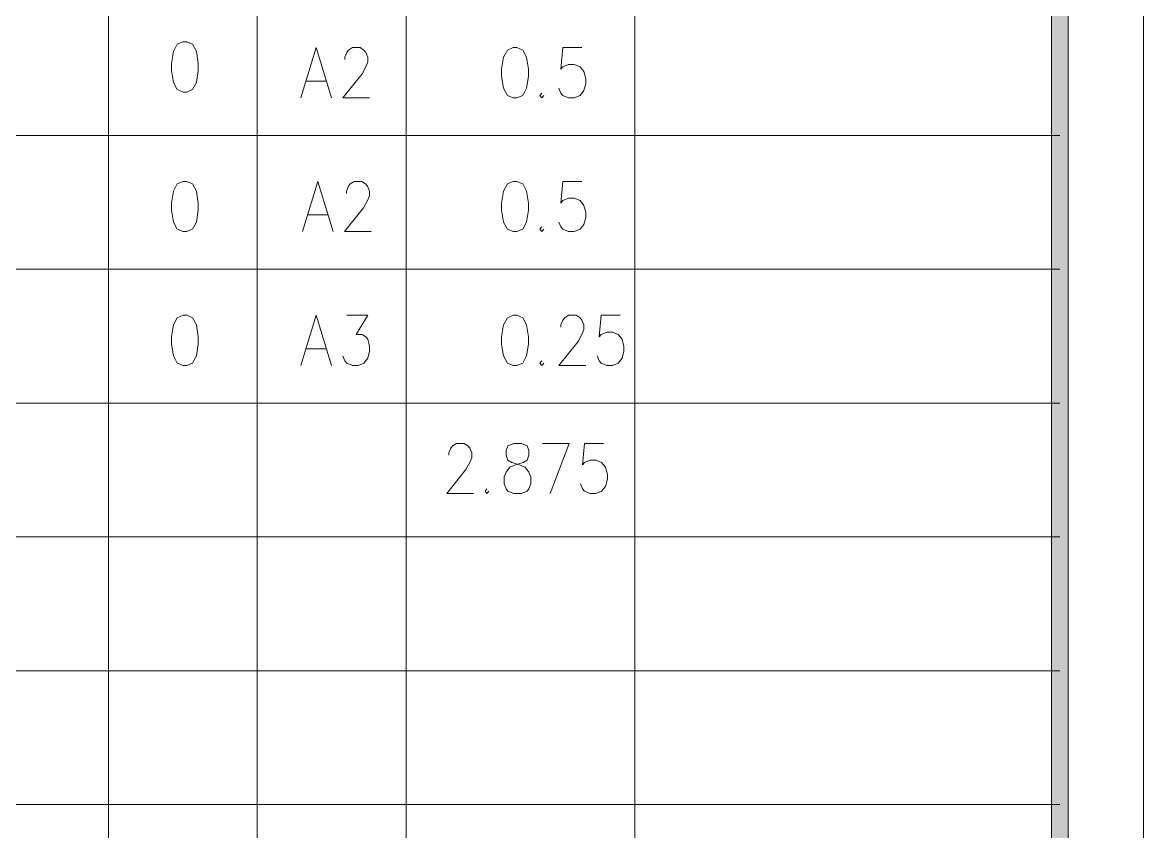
# Model space of a CAD drawing. Header units: millimetres. Extents: x 0 to 207, y 0 to 293.
# Drawn here: x 140.9 to 206.9, y 147.4 to 195.1 of the extents above; entities that cross this region are included whole.
import ezdxf

# ---------------------------------------------------------------- set-up
doc = ezdxf.new("R2010")
doc.units = ezdxf.units.MM

msp = doc.modelspace()

# ---------------------------------------------------------------- hatches: boundary and pattern name
h = msp.add_hatch(color=0)
h.dxf.hatch_style = 2
h.paths.add_polyline_path([(202.483861, 4.434417), (201.499611, 5.418667), (201.499611, 287.224611), (202.483861, 288.208861)])

# ---------------------------------------------------------------- linework, layer by layer
at = {"color": 0, "lineweight": 0}
for points in [[(0, 0), (206.918278, 0), (206.918278, 292.643278), (0, 292.643278)], [(202.483861, 4.434417), (201.499611, 5.418667), (201.499611, 287.224611), (202.483861, 288.208861)], [(150.322139, 193.957222), (149.983472, 193.816111), (149.757694, 193.392778), (149.644806, 192.69075), (149.644806, 192.267417), (149.757694, 191.561861), (149.983472, 191.142056), (150.322139, 191.000944), (150.544389, 191.000944), (150.883056, 191.142056), (151.108833, 191.561861), (151.221722, 192.267417), (151.221722, 192.69075), (151.108833, 193.392778), (150.883056, 193.816111), (150.544389, 193.957222)], [(169.770778, 193.615028), (169.432111, 193.473917), (169.206333, 193.050583), (169.093444, 192.348556), (169.093444, 191.925222), (169.206333, 191.223194), (169.432111, 190.799861), (169.770778, 190.65875), (169.996556, 190.65875), (170.335222, 190.799861), (170.557472, 191.223194), (170.670361, 191.925222), (170.670361, 192.348556), (170.557472, 193.050583), (170.335222, 193.473917), (169.996556, 193.615028)], [(150.322139, 185.733972), (149.983472, 185.592861), (149.757694, 185.169528), (149.644806, 184.463972), (149.644806, 184.044167), (149.757694, 183.338611), (149.983472, 182.918806), (150.322139, 182.777694), (150.544389, 182.777694), (150.883056, 182.918806), (151.108833, 183.338611), (151.221722, 184.044167), (151.221722, 184.463972), (151.108833, 185.169528), (150.883056, 185.592861), (150.544389, 185.733972)], [(169.770778, 185.733972), (169.432111, 185.592861), (169.206333, 185.169528), (169.093444, 184.463972), (169.093444, 184.044167), (169.206333, 183.338611), (169.432111, 182.918806), (169.770778, 182.777694), (169.996556, 182.777694), (170.335222, 182.918806), (170.557472, 183.338611), (170.670361, 184.044167), (170.670361, 184.463972), (170.557472, 185.169528), (170.335222, 185.592861), (169.996556, 185.733972)], [(150.322139, 177.849389), (149.983472, 177.708278), (149.757694, 177.288472), (149.644806, 176.582917), (149.644806, 176.159583), (149.757694, 175.457556), (149.983472, 175.034222), (150.322139, 174.893111), (150.544389, 174.893111), (150.883056, 175.034222), (151.108833, 175.457556), (151.221722, 176.159583), (151.221722, 176.582917), (151.108833, 177.288472), (150.883056, 177.708278), (150.544389, 177.849389)], [(169.770778, 177.849389), (169.432111, 177.708278), (169.206333, 177.288472), (169.093444, 176.582917), (169.093444, 176.159583), (169.206333, 175.457556), (169.432111, 175.034222), (169.770778, 174.893111), (169.996556, 174.893111), (170.335222, 175.034222), (170.557472, 175.457556), (170.670361, 176.159583), (170.670361, 176.582917), (170.557472, 177.288472), (170.335222, 177.708278), (169.996556, 177.849389)], [(169.806056, 170.307), (169.467389, 170.165889), (169.3545, 169.887194), (169.3545, 169.604972), (169.467389, 169.32275), (169.693167, 169.181639), (170.144722, 169.040528), (170.479861, 168.899417), (170.705639, 168.620722), (170.818528, 168.3385), (170.818528, 167.915167), (170.705639, 167.632944), (170.59275, 167.491833), (170.257611, 167.350722), (169.806056, 167.350722), (169.467389, 167.491833), (169.3545, 167.632944), (169.241611, 167.915167), (169.241611, 168.3385), (169.3545, 168.620722), (169.580278, 168.899417), (169.918944, 169.040528), (170.3705, 169.181639), (170.59275, 169.32275), (170.705639, 169.604972), (170.705639, 169.887194), (170.59275, 170.165889), (170.257611, 170.307)]]:
    msp.add_lwpolyline(points, close=True, dxfattribs=at)
for points in [[(145.923, 242.637028), (145.923, 15.889111)], [(154.696583, 242.637028), (154.696583, 15.889111)], [(163.470167, 242.637028), (163.470167, 15.889111)], [(176.949806, 242.637028), (176.949806, 15.889111)], [(157.261278, 190.65875), (158.164389, 193.615028), (159.063972, 190.65875)], [(159.850667, 192.913), (159.850667, 193.050583), (159.963556, 193.332806), (160.076444, 193.473917), (160.302222, 193.615028), (160.753778, 193.615028), (160.979556, 193.473917), (161.092444, 193.332806), (161.205333, 193.050583), (161.205333, 192.771889), (161.092444, 192.489667), (160.866667, 192.066333), (159.741306, 190.65875), (161.314694, 190.65875)], [(173.824194, 193.615028), (172.698833, 193.615028), (172.585944, 192.348556), (172.698833, 192.489667), (173.0375, 192.630778), (173.372639, 192.630778), (173.711306, 192.489667), (173.937083, 192.207444), (174.049972, 191.784111), (174.049972, 191.501889), (173.937083, 191.082083), (173.711306, 190.799861), (173.372639, 190.65875), (173.0375, 190.65875), (172.698833, 190.799861), (172.585944, 190.940972), (172.473056, 191.223194)], [(157.599944, 191.643), (158.725306, 191.643)], [(171.460583, 190.940972), (171.347694, 190.799861), (171.460583, 190.65875), (171.573472, 190.799861)], [(25.124833, 188.443306), (201.9935, 188.443306)], [(157.360056, 182.777694), (158.259639, 185.733972), (159.16275, 182.777694)], [(159.949444, 185.028417), (159.949444, 185.169528), (160.062333, 185.45175), (160.175222, 185.592861), (160.401, 185.733972), (160.849028, 185.733972), (161.074806, 185.592861), (161.187694, 185.45175), (161.300583, 185.169528), (161.300583, 184.887306), (161.187694, 184.605083), (160.961917, 184.185278), (159.836556, 182.777694), (161.413472, 182.777694)], [(173.824194, 185.733972), (172.698833, 185.733972), (172.585944, 184.463972), (172.698833, 184.605083), (173.0375, 184.746194), (173.372639, 184.746194), (173.711306, 184.605083), (173.937083, 184.326389), (174.049972, 183.903056), (174.049972, 183.620833), (173.937083, 183.1975), (173.711306, 182.918806), (173.372639, 182.777694), (173.0375, 182.777694), (172.698833, 182.918806), (172.585944, 183.056389), (172.473056, 183.338611)], [(157.698722, 183.761944), (158.824083, 183.761944)], [(171.460583, 183.056389), (171.347694, 182.918806), (171.460583, 182.777694), (171.573472, 182.918806)], [(25.124833, 180.56225), (201.9935, 180.56225)], [(157.261278, 174.893111), (158.164389, 177.849389), (159.063972, 174.893111)], [(159.963556, 177.849389), (161.205333, 177.849389), (160.528, 176.724028), (160.866667, 176.724028), (161.092444, 176.582917), (161.205333, 176.441806), (161.314694, 176.018472), (161.314694, 175.739778), (161.205333, 175.316444), (160.979556, 175.034222), (160.640889, 174.893111), (160.302222, 174.893111), (159.963556, 175.034222), (159.850667, 175.175333), (159.741306, 175.457556)], [(172.585944, 177.147361), (172.585944, 177.288472), (172.698833, 177.567167), (172.811722, 177.708278), (173.0375, 177.849389), (173.485528, 177.849389), (173.711306, 177.708278), (173.824194, 177.567167), (173.937083, 177.288472), (173.937083, 177.00625), (173.824194, 176.724028), (173.598417, 176.300694), (172.473056, 174.893111), (174.049972, 174.893111)], [(176.074917, 177.849389), (174.949556, 177.849389), (174.836667, 176.582917), (174.949556, 176.724028), (175.288222, 176.865139), (175.626889, 176.865139), (175.965556, 176.724028), (176.187806, 176.441806), (176.300694, 176.018472), (176.300694, 175.739778), (176.187806, 175.316444), (175.965556, 175.034222), (175.626889, 174.893111), (175.288222, 174.893111), (174.949556, 175.034222), (174.836667, 175.175333), (174.723778, 175.457556)], [(157.599944, 175.880889), (158.725306, 175.880889)], [(171.460583, 175.175333), (171.347694, 175.034222), (171.460583, 174.893111), (171.573472, 175.034222)], [(25.124833, 172.677667), (201.9935, 172.677667)], [(165.978417, 169.604972), (165.978417, 169.746083), (166.091306, 170.028306), (166.200667, 170.165889), (166.426444, 170.307), (166.878, 170.307), (167.103778, 170.165889), (167.216667, 170.028306), (167.329556, 169.746083), (167.329556, 169.463861), (167.216667, 169.181639), (166.990889, 168.758306), (165.865528, 167.350722), (167.442444, 167.350722)], [(171.495861, 170.307), (173.072778, 170.307), (171.943889, 167.350722)], [(175.097722, 170.307), (173.972361, 170.307), (173.859472, 169.040528), (173.972361, 169.181639), (174.311028, 169.32275), (174.649694, 169.32275), (174.984833, 169.181639), (175.210611, 168.899417), (175.3235, 168.479611), (175.3235, 168.197389), (175.210611, 167.774056), (174.984833, 167.491833), (174.649694, 167.350722), (174.311028, 167.350722), (173.972361, 167.491833), (173.859472, 167.632944), (173.746583, 167.915167)], [(168.229139, 167.632944), (168.11625, 167.491833), (168.229139, 167.350722), (168.342028, 167.491833)], [(25.124833, 164.796611), (201.9935, 164.796611)], [(25.124833, 156.915556), (201.9935, 156.915556)], [(25.124833, 149.030972), (201.9935, 149.030972)]]:
    msp.add_lwpolyline(points, dxfattribs=at)

doc.saveas('drawing.dxf')
